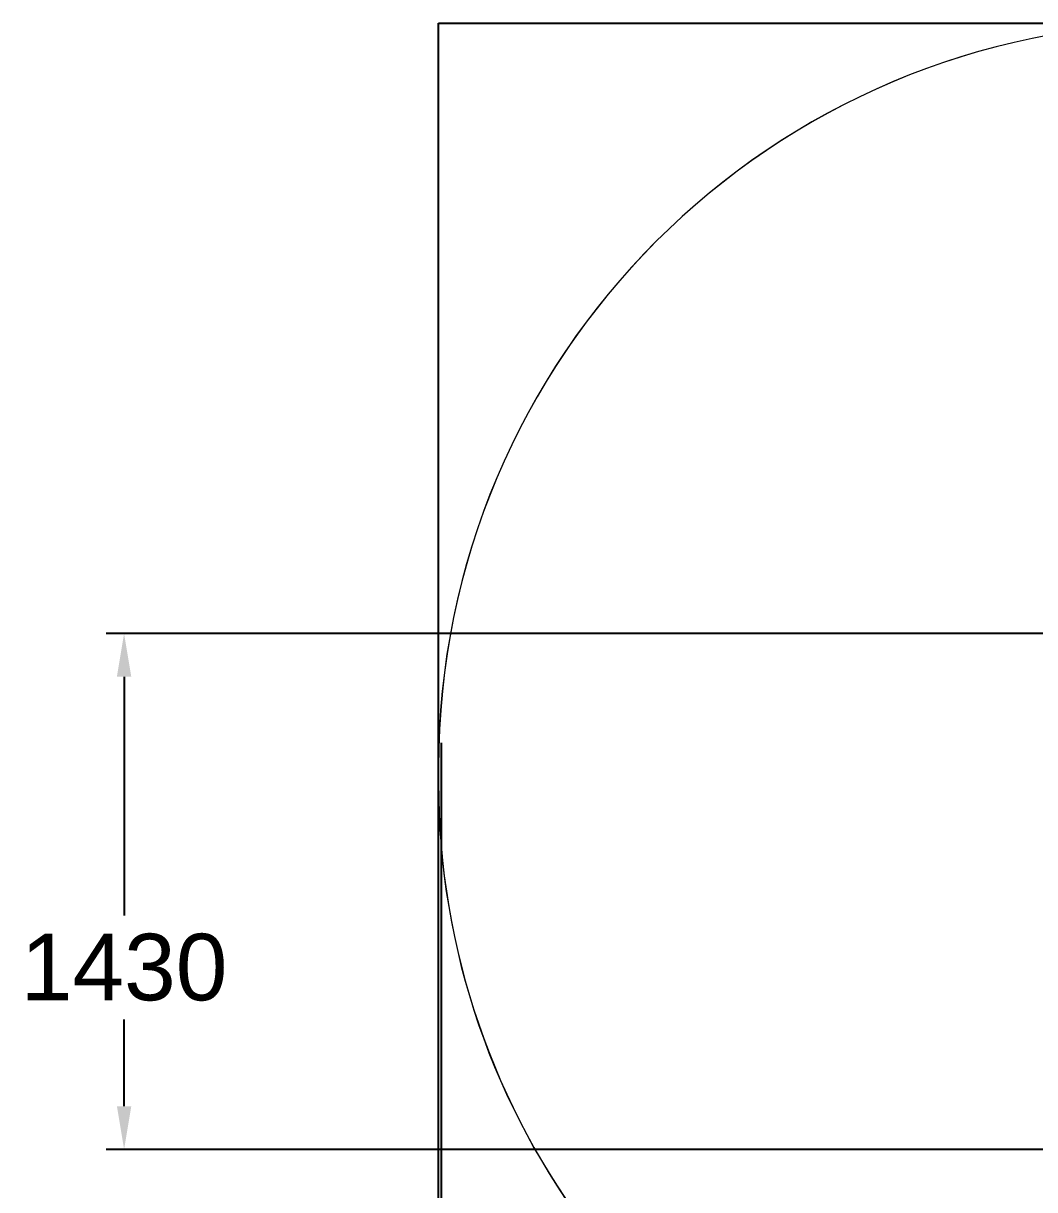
# Model space of a CAD drawing. Extents: x -4349 to 4361, y -3997 to 3527.
# Drawn here: x -4349 to -1537, y -872 to 2370 of the extents above; entities that cross this region are included whole.
import ezdxf

# ---------------------------------------------------------------- set-up
doc = ezdxf.new("R2010")
doc.units = 0
doc.header["$LTSCALE"] = 5
doc.header["$PDMODE"] = 33
doc.header["$PDSIZE"] = 20
doc.layers.get('Defpoints').update_dxf_attribs({"linetype": 'CONTINUOUS'})
for name, color, linetype in [('Lg_area', 4, 'CONTINUOUS'), ('Lg_boundary', 5, 'CONTINUOUS'), ('Lg_dim', 7, 'CONTINUOUS')]:
    doc.layers.add(name, color=color, linetype=linetype)
doc.styles.add('LG1', font='arial.ttf', dxfattribs={"height": 185})
doc.dimstyles.new('LG_DIM', dxfattribs={"dimtxt": 185, "dimasz": 120, "dimexe": 50, "dimexo": 1, "dimgap": 50, "dimtad": 0, "dimtih": 1, "dimtoh": 1, "dimdec": 0, "dimrnd": 10, "dimdsep": 46, "dimtxsty": 'LG1', "dimcen": 2.5, "dimclrt": 4, "dimadec": 4, "dimazin": 0, "dimtfac": 1, "dimtdec": 0, "dimtmove": 0, "dimatfit": 3, "dimfxl": 1, "dimtolj": 1, "dimtzin": 0, "dimarcsym": 0})

# ---------------------------------------------------------------- blocks, each defined once
blk = doc.blocks.new('*D4')
at = {"layer": 'Defpoints', "color": 0}
for p in [(-3187.7, 371), (3206.3, 371), (3206.3, -3876)]:
    blk.add_point(p, dxfattribs=at)
at = {"layer": 'Lg_dim', "color": 0, "lineweight": -2}
for p, q in [((-3187.7, 370), (-3187.7, -3926)), ((3206.3, 370), (3206.3, -3926)), ((-3067.7, -3876), (-586.2, -3876)), ((3086.3, -3876), (66, -3876))]:
    blk.add_line(p, q, dxfattribs=at)
at = {"layer": 'Lg_dim', "color": 0}
for points in [[(-3067.7, -3856), (-3067.7, -3896), (-3187.7, -3876)], [(3086.3, -3896), (3086.3, -3856), (3206.3, -3876)]]:
    blk.add_solid(points, dxfattribs=at)
at = {"layer": 'Lg_dim', "color": 4, "insert": (-260.1, -3876), "char_height": 185, "attachment_point": 5, "style": 'LG1'}
blk.add_mtext('\\A1;6390', dxfattribs=at)
blk = doc.blocks.new('*D7')
at = {"layer": 'Defpoints', "color": 0}
for p in [(-939.8, 674), (-4068.9, -759.6), (-435.8, -759.6)]:
    blk.add_point(p, dxfattribs=at)
at = {"layer": 'Lg_dim', "color": 0, "lineweight": -2}
for p, q in [((-940.8, 674), (-4118.9, 674)), ((-4068.9, 554), (-4068.9, -109.7)), ((-4068.9, -639.6), (-4068.9, -398.6)), ((-436.8, -759.6), (-4118.9, -759.6))]:
    blk.add_line(p, q, dxfattribs=at)
at = {"layer": 'Lg_dim', "color": 0}
for points in [[(-4048.9, 554), (-4088.9, 554), (-4068.9, 674)], [(-4088.9, -639.6), (-4048.9, -639.6), (-4068.9, -759.6)]]:
    blk.add_solid(points, dxfattribs=at)
at = {"layer": 'Lg_dim', "color": 4, "insert": (-4068.9, -254.2), "char_height": 185, "attachment_point": 5, "style": 'LG1'}
blk.add_mtext('\\A1;1430', dxfattribs=at)

msp = doc.modelspace()

# ---------------------------------------------------------------- linework, layer by layer
at = {"layer": 'Lg_area', "color": 83, "linetype": 'Continuous', "lineweight": 0}
msp.add_line((-3195, 302), (-3195, 259), dxfattribs=at)
at = {"layer": 'Lg_area', "linetype": 'Continuous', "lineweight": 0}
msp.add_line((-3194.7, 302.3), (-3194.7, 259.3), dxfattribs=at)
at = {"layer": 'Lg_area', "color": 83, "linetype": 'Continuous', "lineweight": 0}
for centre, start, end in [((-1127, 302), 90, 180), ((-1127, 259), 180, 254.8306)]:
    msp.add_arc(centre, 2068, start, end, dxfattribs=at)
at = {"layer": 'Lg_area', "linetype": 'Continuous', "lineweight": 0}
for centre, start, end in [((-1127, 302.3), 90, 180), ((-1127, 259.3), 180, 254.8196)]:
    msp.add_arc(centre, 2067.7, start, end, dxfattribs=at)
at = {"layer": 'Lg_boundary'}
msp.add_lwpolyline([(-3195, 2370), (3195, 2370), (3195, -2370), (-3195, -2370)], close=True, dxfattribs=at)

# ---------------------------------------------------------------- dimensions: what is measured, and where the dimension line sits
at = {"layer": 'Lg_dim'}
dim = msp.add_linear_dim(base=(-4068.9, -759.6), p1=(-939.8, 674), p2=(-435.8, -759.6), angle=90, dimstyle='LG_DIM', dxfattribs=at)
dim.commit()
dim.dimension.update_dxf_attribs({"geometry": '*D7', "text_midpoint": (-4068.9, -254.2), "dimtype": 160})
dim = msp.add_linear_dim(base=(3206.3, -3876), p1=(-3187.7, 371), p2=(3206.3, 371), dimstyle='LG_DIM', dxfattribs=at)
dim.commit()
dim.dimension.update_dxf_attribs({"geometry": '*D4', "text_midpoint": (-260.1, -3876), "dimtype": 160})

doc.saveas('drawing.dxf')
